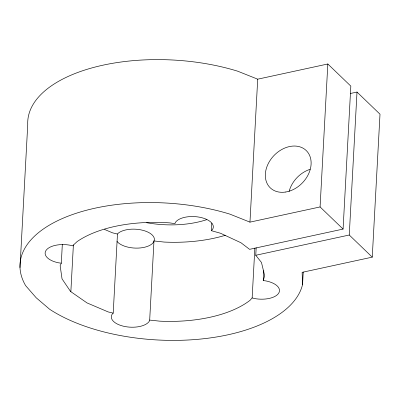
<?xml version="1.0" encoding="UTF-8"?>
<svg xmlns="http://www.w3.org/2000/svg" width="400" height="400" viewBox="0 0 400 400"><rect width="100%" height="100%" fill="white"/><g stroke="black" fill="none" stroke-linecap="round" stroke-linejoin="round"><path stroke-width="0.6" d="M20 267.58L27.74 124.62A141.935 69.03 3.1 0 1 237.66 71.185L257.705 79.175L327.825 63.985L350.825 86.115L343.085 229.075L249.585 249.335L240.945 242.74L220.54 233.26L211.38 230.68L211.785 223.205M116.985 241.41A19.43 9.45 3.1 0 0 135.805 248.115A19.43 9.45 3.1 0 0 153.545 242.175L154.39 239.775A19.43 9.45 3.1 0 0 140.705 229.825A19.43 9.45 3.1 0 0 118.555 232.92L117.47 234.035L113.215 313.11L108.24 311.95L87.02 302.915L70.855 291.695L69.88 290.47L62.04 278.88L60.145 265.665L61.32 263.17L62.315 244.485M70.855 291.695L73.385 244.98M113.215 313.11L112.16 314.185A19.43 9.45 3.1 0 0 125 326.54A19.43 9.45 3.1 0 0 149.26 321.285L149.68 320.085L153.975 240.95L164.09 242.06A103.62 50.395 3.1 0 0 225.295 235.305M343.085 229.075L320.085 206.945L249.965 222.135L257.705 79.175M149.68 320.085L159.81 321.165A103.62 50.395 3.1 0 0 250.115 300.245L252.15 297.92L254.85 248.09M252.15 297.92L254.375 298.51A19.43 9.45 3.1 0 0 278.635 293.255A19.43 9.45 3.1 0 0 265.795 280.9L263.245 280.585L264.655 275.71L261.48 262.5L255.76 255.275L256.165 247.8M263.245 280.585L263.785 270.62M249.965 222.135L229.92 214.145A141.935 69.03 3.1 0 0 72.985 214.365A141.935 69.03 3.1 0 0 25.635 285.645L36.19 297.77L49.72 309.32A142.48 69.295 3.1 0 0 200.3 339.09A142.48 69.295 3.1 0 0 302.555 284.515L303.23 272.085M320.085 206.945L327.825 63.985M302.555 284.515L302.135 272.34L372.26 257.145L349.26 235.015L357 92.055L350.3 93.51M372.26 257.145L380 114.185L357 92.055M211.38 230.68L212.46 229.575A19.43 9.45 3.1 0 0 199.62 217.22A19.43 9.45 3.1 0 0 175.36 222.48L174.955 223.64L169.72 222.89A103.62 50.395 3.1 0 0 77.115 241.595L72.545 245.86L70.245 245.255A19.43 9.45 3.1 0 0 45.985 250.51A19.43 9.45 3.1 0 0 58.825 262.865L61.32 263.17M255.76 255.275L349.26 235.015M117.47 234.035L112.525 232.84L104.495 229.425M206.795 219.64A68 33.07 3.1 0 1 146.625 222.7M289.12 191.405A25.905 19.72 -46.1 0 1 310.09 169.33M285.77 192.01A25.905 19.72 -46.1 0 0 309.175 154.525A25.905 19.72 -46.1 0 0 269.735 160.98A25.905 19.72 -46.1 0 0 285.77 192.01"/></g></svg>
